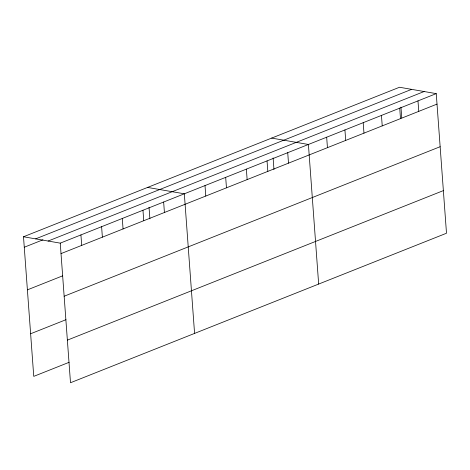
<?xml version="1.0" encoding="UTF-8"?>
<svg xmlns="http://www.w3.org/2000/svg" width="470" height="470" viewBox="0 0 470 470"><rect width="100%" height="100%" fill="white"/><g stroke="black" fill="none" stroke-linecap="round" stroke-linejoin="round"><path stroke-width="0.7" d="M69.108 362.311L33.752 376.37L23.5 236.768L399.5 87.256L436.248 93.63L446.5 233.232L70.5 382.745L60.248 243.143L436.248 93.63M35.626 238.872L411.626 89.359M24.27 247.238L42.946 239.812M48.122 241.04L424.122 91.527M61.018 253.612L437.018 104.099M27.401 289.855L62.757 275.796M64.149 296.229L440.149 146.71M30.62 333.759L65.976 319.7M67.375 340.133L443.369 190.614M271.66 138.092L308.408 144.466L318.66 284.062M147.58 187.43L184.328 193.805L194.58 333.406M23.5 236.768L60.248 243.143M417.983 100.891L418.752 111.361M400.957 107.113L401.75 117.947M399.723 108.153L400.493 118.622M381.458 115.414L382.228 125.884M363.198 122.676L363.968 133.145M344.933 129.943L345.703 140.407M326.673 137.205L327.443 147.674M287.728 152.685L288.498 163.155M273.117 157.949L273.963 169.505M267.048 160.91L267.818 171.38M246.368 169.135L247.138 179.605M225.688 177.36L226.458 187.83M205.008 185.579L205.778 196.049M163.648 202.03L164.418 212.499M149.037 207.288L149.889 218.844M142.968 210.249L143.738 220.718M122.288 218.474L123.058 228.943M101.608 226.699L102.378 237.168M80.928 234.924L81.698 245.393"/></g></svg>
